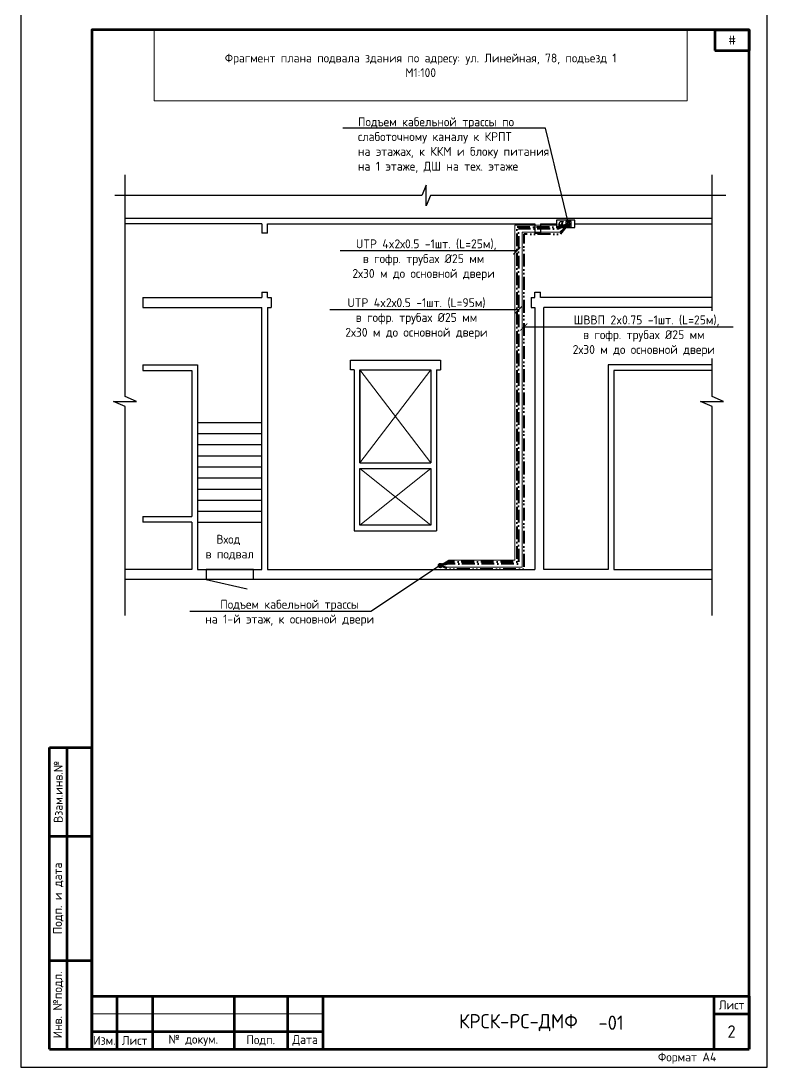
# Model space of a CAD drawing. Header units: millimetres. Extents: x -1818 to 2939, y -1518 to 186.
# Drawn here: x 629.3 to 839.3, y -813.9 to -519.4 of the extents above; entities that cross this region are included whole.
import ezdxf
from ezdxf import colors
from ezdxf.entities.mleader import LeaderData, LeaderLine
from ezdxf.math import Vec2, Vec3

# ---------------------------------------------------------------- set-up
doc = ezdxf.new("R2010")
doc.units = ezdxf.units.MM
for name, pattern in [('ACAD_ISO10W100', [18, 12, -3, 0, -3]), ('ACAD_ISO12W100', [21, 12, -3, 0, -3, 0, -3]), ('DASHED', [7, 5, -2, 0])]:
    doc.linetypes.add(name, pattern=pattern)
for name, color, linetype, lineweight in [('(034) Оформление_0', 7, 'Continuous', 9), ('ВОЛС проектир.', 5, 'DASHED', 50), ('Домофония схемы', 7, 'Continuous', 40)]:
    doc.layers.add(name, color=color, linetype=linetype, lineweight=lineweight)
for name, color, linetype in [('_', 7, 'Continuous'), ('ВДРС', 7, 'Continuous'), ('Выноски и подписи', 7, 'Continuous'), ('Планы', 7, 'Continuous')]:
    doc.layers.add(name, color=color, linetype=linetype)
doc.layers.add('ВЭ', color=7, linetype='Continuous', plot=False)
doc.styles.get("Standard").update_dxf_attribs({"font": 'GOST Common.ttf'})
doc.linetypes.add('Гофра Металлорукав ПНД-труба', pattern='A,0.25,-0.1,[133,ltypeshp.shx,S=0.1,R=0,X=-0.1,Y=0],-0.1,1', length=1.45)

# ---------------------------------------------------------------- blocks, each defined once
blk = doc.blocks.new('*T308')
at = {"layer": '(034) Оформление_0', "lineweight": 60, "transparency": 16777216}
for p, q in [((0, 0), (185, 0)), ((0, 0), (0, -15)), ((7, 0), (7, -15)), ((17, 0), (17, -15)), ((40, 0), (40, -15)), ((55, 0), (55, -15)), ((65, 0), (65, -15)), ((175, 0), (175, -15)), ((185, 0), (185, -15)), ((175, -5), (185, -5)), ((0, -10), (65, -10)), ((0, -15), (185, -15))]:
    blk.add_line(p, q, dxfattribs=at)
at = {"layer": '(034) Оформление_0', "transparency": 16777216}
blk.add_line((0, -5), (65, -5), dxfattribs=at)
at = {"layer": '(034) Оформление_0', "color": 0, "lineweight": 60, "transparency": 16777216, "attachment_point": 5}
for s, insert, char_height, width in [('Лист', (180, -2.5), 2.5, 10), ('{\\fGOST Common|b0|i0|c0;КРСК-РС-ДМФ', (120, -7.5), 4, 110), ('Изм.', (3.5, -12.5), 2.5, 7), ('Лист', (12, -12.5), 2.5, 10), ('№ докум.', (28.5, -12.5), 2.5, 21), ('Подп.', (47.5, -12.5), 2.5, 15), ('Дата', (60, -12.5), 2.5, 10)]:
    blk.add_mtext(s, dxfattribs=dict(at, insert=insert, char_height=char_height, width=width))
blk = doc.blocks.new('*U307')
blk.add_blockref('*T308', (-185, 15))
blk = doc.blocks.new('*T399')
at = {"layer": '(034) Оформление_0', "color": 0, "lineweight": 60, "transparency": 16777216}
for p, q in [((0, 0), (0, 85)), ((0, 85), (12, 85)), ((5, 0), (5, 85)), ((12, 0), (12, 85)), ((0, 60), (12, 60)), ((0, 25), (12, 25)), ((0, 0), (12, 0))]:
    blk.add_line(p, q, dxfattribs=at)
at = {"layer": '(034) Оформление_0', "color": 0, "transparency": 16777216, "char_height": 2.5, "attachment_point": 5, "rotation": 90}
for s, insert, width in [('{\\C256;Взам.инв.№\\P}', (2.5, 72.5), 25), ('{\\C256;Подп. и дата\\P}', (2.5, 42.5), 35), ('{\\C256;Инв. №подл.\\P}', (2.5, 12.5), 25)]:
    blk.add_mtext(s, dxfattribs=dict(at, insert=insert, width=width))
blk = doc.blocks.new('*T471')
at = {"lineweight": 60, "transparency": 16777216}
for p, q in [((0, 0), (9.69, 0)), ((0, 0), (0, -5.814)), ((9.69, 0), (9.69, -5.814)), ((0, -5.814), (9.69, -5.814))]:
    blk.add_line(p, q, dxfattribs=at)
at = {"color": 0, "transparency": 16777216, "insert": (4.845, -2.907), "char_height": 2.5, "width": 9.69, "attachment_point": 5}
blk.add_mtext('#', dxfattribs=at)
blk = doc.blocks.new('*U470')
blk.add_blockref('*T471', (-9.69, 0))
blk = doc.blocks.new('*U398')
at = {"layer": '(034) Оформление_0'}
blk.add_lwpolyline([(210, 297), (0, 297), (0, 0), (210, 0)], close=True, dxfattribs=at)
at = {"layer": '(034) Оформление_0', "lineweight": 60}
blk.add_lwpolyline([(205, 5), (205, 292), (20, 292), (20, 5)], close=True, dxfattribs=at)
for name, p in [('*U470', (205, 292)), ('*T399', (8, 5)), ('*U307', (205, 5))]:
    blk.add_blockref(name, p)
at = {"insert": (187.5, 2.5), "char_height": 2.5, "width": 35, "attachment_point": 5}
blk.add_mtext('Формат А4', dxfattribs=at)
blk = doc.blocks.new('*T345')
at = {"layer": 'Defpoints', "color": 8, "linetype": 'ByBlock', "lineweight": 0, "transparency": 16777216}
for p, q in [((0, 0), (150, 0)), ((0, 0), (0, -20)), ((150, 0), (150, -20)), ((0, -20), (150, -20))]:
    blk.add_line(p, q, dxfattribs=at)
at = {"color": 0, "transparency": 16777216, "insert": (75, -10), "char_height": 2.4694, "width": 150, "attachment_point": 5}
blk.add_mtext('{\\fGOST Common|b0|i0|c0;Фрагмент плана подвала здания по адресу: ул. Линейная, 78, подъезд 1^JМ1:100', dxfattribs=at)
blk = doc.blocks.new('План_силовой.канал')
blk.add_lwpolyline([(-3.92, 1.24), (-2.29, 1.24), (-3.24, 0.27), (-2.62, 0.27), (-4.73, -1.5), (-4.04, -0.08), (-4.56, -0.08), (-3.92, 1.24)])
at = {"layer": 'ВДРС'}
for points in [[(1.22, 1.22), (-1.23, 1.22), (-1.23, -1.23), (1.22, -1.23)], [(0.61, 0.61), (-0.61, 0.61), (-0.61, -0.61), (0.61, -0.61)]]:
    blk.add_lwpolyline(points, close=True, dxfattribs=at)
blk = doc.blocks.new('_ArchTick')
at = {"color": 0, "const_width": 0.15}
blk.add_lwpolyline([(-0.5, -0.5), (0.5, 0.5)], dxfattribs=at)

msp = doc.modelspace()

# ---------------------------------------------------------------- linework, layer by layer
at = {"layer": '_', "linetype": 'Continuous', "ltscale": 5}
msp.add_lwpolyline([(694.73, -676.64), (694.73, -673.88), (681.37, -673.88), (681.37, -676.64), (692.96, -679.29)], dxfattribs=at)
at = {"layer": 'ВОЛС проектир.', "color": 7, "linetype": 'Гофра Металлорукав ПНД-труба', "lineweight": 20, "ltscale": 5, "flags": 128}
for points in [[(783.41, -576.58), (780.97, -578.92), (770.33, -578.92), (770.33, -673.22), (770.33, -673.22), (749.47, -673.22), (747.28, -672.72)], [(783.41, -576.58), (780.17, -576.92), (768.33, -576.92), (768.33, -671.22), (749.7, -671.22), (747.28, -672.72)]]:
    msp.add_lwpolyline(points, dxfattribs=at)
at = {"layer": 'Домофония схемы', "color": 6, "linetype": 'ACAD_ISO12W100', "ltscale": 0.3, "flags": 128}
msp.add_lwpolyline([(783.41, -576.58), (781.17, -579.42), (770.83, -579.42), (770.83, -673.72), (749.41, -673.72), (747.28, -672.72)], dxfattribs=at)
at = {"layer": 'Домофония схемы', "color": 3, "linetype": 'ACAD_ISO10W100', "ltscale": 0.3, "flags": 128}
for points in [[(783.41, -576.58), (780.57, -577.92), (769.33, -577.92), (769.33, -672.22), (749.58, -672.22), (747.28, -672.72)], [(783.41, -576.58), (780.37, -577.42), (768.83, -577.42), (768.83, -671.72), (749.64, -671.72), (747.28, -672.72)]]:
    msp.add_lwpolyline(points, dxfattribs=at)
at = {"layer": 'Планы', "linetype": 'Continuous', "ltscale": 5}
for p, q in [((697.07, -576.53), (697.07, -577.58)), ((697.07, -577.58), (697.07, -579.14)), ((698.7, -579.14), (697.07, -579.14)), ((773.89, -579.14), (775.51, -579.14)), ((663.57, -597.3), (663.57, -600.07)), ((697.07, -595.74), (697.07, -597.3)), ((697.07, -595.74), (698.7, -595.74)), ((698.7, -597.3), (698.7, -595.74)), ((699.75, -597.3), (699.75, -600.07)), ((772.84, -597.3), (772.84, -600.07)), ((773.89, -597.3), (773.89, -595.74)), ((773.89, -595.74), (775.51, -595.74)), ((775.51, -597.3), (775.51, -595.74)), ((663.57, -600.07), (697.07, -600.07)), ((823.82, -600.07), (776.49, -600.07)), ((663.57, -616.18), (663.57, -617.8)), ((663.57, -658.88), (663.57, -660.5)), ((677.4, -660.5), (677.4, -673.88)), ((677.4, -673.88), (658.6, -673.88)), ((796.16, -673.88), (823.82, -673.88)), ((681.37, -676.64), (658.6, -676.64))]:
    msp.add_line(p, q, dxfattribs=at)
for points in [[(658.6, -686.8), (658.6, -627.91), (655.36, -626.52), (658.6, -626.52), (661.83, -626.52), (658.6, -625.13), (658.6, -562.69)], [(823.82, -686.8), (823.82, -627.91), (820.58, -626.52), (823.82, -626.52), (827.05, -626.52), (823.82, -625.13), (823.82, -562.69)], [(658.6, -574.9), (823.82, -574.9)], [(697.07, -576.53), (658.6, -576.53)], [(697.07, -576.53), (697.07, -576.53)], [(698.7, -579.14), (698.7, -576.53), (773.89, -576.53), (773.89, -579.14)], [(775.51, -576.53), (775.51, -579.14)], [(775.51, -576.53), (780.02, -576.53)], [(785.13, -576.53), (823.82, -576.53)], [(663.57, -597.3), (697.07, -597.3)], [(698.7, -597.3), (699.75, -597.3)], [(772.84, -597.3), (773.89, -597.3)], [(823.82, -597.3), (775.51, -597.3)], [(663.57, -616.18), (677.4, -616.18), (679.02, -616.18), (679.02, -673.88), (697.07, -673.88), (697.07, -600.07)], [(698.7, -600.07), (699.75, -600.07)], [(698.7, -600.07), (698.7, -673.88)], [(772.84, -600.07), (773.89, -600.07)], [(773.89, -600.07), (773.89, -673.88)], [(823.82, -616.18), (796.16, -616.18), (794.54, -616.18), (794.54, -673.88), (776.49, -673.88), (776.49, -600.07)], [(723.07, -617.65), (722.02, -617.65), (722.02, -614.88), (747.32, -614.88), (747.32, -617.65)], [(663.57, -617.8), (677.4, -617.8)], [(677.4, -617.8), (677.4, -658.88)], [(723.07, -617.65), (723.07, -662.99)], [(724.7, -617.65), (724.7, -643.78)], [(724.7, -643.78), (724.7, -617.65), (744.64, -617.65), (744.64, -643.78)], [(744.64, -617.65), (744.64, -643.78)], [(746.26, -617.65), (747.32, -617.65)], [(746.26, -617.65), (746.26, -662.99)], [(796.16, -617.8), (796.16, -673.88)], [(823.82, -617.8), (796.16, -617.8)], [(697.07, -632.54), (679.02, -632.54)], [(697.07, -635.66), (679.02, -635.66)], [(697.07, -638.78), (679.02, -638.78)], [(697.07, -641.9), (679.02, -641.9)], [(724.7, -643.78), (744.64, -643.78)], [(697.07, -645.03), (679.02, -645.03)], [(744.64, -645.41), (744.64, -661.37), (724.7, -661.37), (724.7, -645.41)], [(724.7, -645.41), (744.64, -645.41)], [(744.64, -645.41), (744.64, -661.37)], [(697.07, -648.15), (679.02, -648.15)], [(697.07, -651.27), (679.02, -651.27)], [(697.07, -654.39), (679.02, -654.39)], [(663.57, -658.88), (677.4, -658.88)], [(697.07, -657.52), (679.02, -657.52)], [(677.4, -660.5), (677.4, -660.5), (663.57, -660.5)], [(697.07, -660.64), (679.02, -660.64)], [(723.07, -662.99), (746.26, -662.99)], [(698.7, -673.88), (773.89, -673.88)], [(823.82, -676.64), (681.37, -676.64), (681.37, -676.64)]]:
    msp.add_lwpolyline(points, dxfattribs=at)
at = {"layer": 'Планы', "linetype": 'Continuous', "lineweight": 0, "ltscale": 5}
for points in [[(744.64, -617.65), (724.7, -643.78)], [(744.64, -643.78), (724.7, -617.65)], [(744.64, -645.41), (724.7, -661.37)], [(724.7, -645.41), (744.64, -661.37)]]:
    msp.add_lwpolyline(points, dxfattribs=at)

# ---------------------------------------------------------------- block references
msp.add_blockref('*T345', (666.78, -521.91))

# ---------------------------------------------------------------- texts
at = {"layer": '(034) Оформление_0'}
for s, insert, char_height, width, attachment_point in [('\\pi3.43577;Вход \\P\\pi0.38274;в подвал', (680.85, -664.07), 2.5, 13.6215, 1), ('-01', (791.81, -801.41), 4, 42.636, 4), ('2', (829.28, -803.91), 3.5, 10, 5)]:
    msp.add_mtext(s, dxfattribs=dict(at, insert=insert, char_height=char_height, width=width, attachment_point=attachment_point))

# ---------------------------------------------------------------- next in the draw order: leaders
at = {"layer": '(034) Оформление_0', "linetype": 'Continuous', "ltscale": 5}
ml = msp.add_multileader_mtext('Standard', dxfattribs=at)
ml.set_content('Подъем кабельной трассы по \\Pслаботочному каналу к КРПТ\\Pна этажах, к ККМ и блоку питания\\Pна 1 этаже, ДШ на тех. этаже', color=256)
ml.set_leader_properties()
ml.build(insert=Vec2(0, 0))
ml.multileader.update_dxf_attribs({"text_left_attachment_type": 6, "text_right_attachment_type": 6, "dogleg_length": 0, "arrow_head_size": 0.18})
ctx = ml.context
ctx.base_point, ctx.char_height, ctx.arrow_head_size, ctx.landing_gap_size, ctx.plane_origin = Vec3(724.13, -549.56), 2.5, 0.18, 0, Vec3(796.03, -537.49)
ctx.left_attachment, ctx.right_attachment = 6, 6
notes = []
notes.append((ctx, [(1, (1, 1, 0), (776.89, -549.56), (-1, 0), 0, [(0, [(783.41, -576.58)], 0, [])])]))
ctx.mtext.insert, ctx.mtext.flow_direction = Vec3(724.13, -546.56), 5
ctx.mtext.has_bg_fill, ctx.mtext.bg_color, ctx.mtext.bg_scale_factor, ctx.mtext.bg_transparency, ctx.mtext.use_window_bg_color = 1, -1027028792, 1.5, 0, 1
ml = msp.add_multileader_mtext('Standard', dxfattribs=at)
ml.set_content('Подъем кабельной трассы\\Pна 1-й этаж, к основной двери', color=256)
ml.set_leader_properties()
ml.build(insert=Vec2(0, 0))
ml.multileader.update_dxf_attribs({"text_left_attachment_type": 6, "text_right_attachment_type": 6, "dogleg_length": 0, "arrow_head_size": 0.18})
ctx = ml.context
ctx.base_point, ctx.char_height, ctx.arrow_head_size, ctx.landing_gap_size, ctx.plane_origin = Vec3(682.07, -685.63), 2.5, 0.18, 0, Vec3(751.18, -667.65)
ctx.left_attachment, ctx.right_attachment, ctx.text_align_type = 6, 6, 1
notes.append((ctx, [(1, (1, 1, 0), (727.73, -685.63), (-1, 0), 0, [(0, [(747.28, -672.72)], 0, [])])]))
ctx.mtext.insert, ctx.mtext.alignment, ctx.mtext.flow_direction = Vec3(704.9, -682.38), 2, 5
ctx.mtext.has_bg_fill, ctx.mtext.bg_color, ctx.mtext.bg_scale_factor, ctx.mtext.bg_transparency, ctx.mtext.use_window_bg_color = 1, -1027028792, 1.5, 0, 1
for ctx, leaders in notes:
    for number, flags, end, landing, length, lines in leaders:
        leader = LeaderData()
        leader.index, (leader.has_last_leader_line, leader.has_dogleg_vector, leader.attachment_direction) = number, flags
        leader.last_leader_point, leader.dogleg_vector, leader.dogleg_length = Vec3(end), Vec3(landing), length
        for number, points, colour, breaks in lines:
            line = LeaderLine()
            line.index, line.vertices, line.color, line.breaks = number, Vec3.list(points), colors.encode_raw_color(colour), breaks
            leader.lines.append(line)
        ctx.leaders.append(leader)

# ---------------------------------------------------------------- next in the draw order: hatches: boundary and pattern name
at = {"layer": 'Планы'}
h = msp.add_hatch(color=256, dxfattribs=at)
h.dxf.hatch_style = 1
edge = h.paths.add_edge_path()
edge.add_arc((747.31, -672.72), 0.762, -19.2004, 340.7996)

# ---------------------------------------------------------------- next in the draw order: linework, layer by layer
at = {"layer": 'ВЭ'}
msp.add_lwpolyline([(629.28, -813.91), (839.28, -813.91), (839.28, -516.91), (629.28, -516.91)], close=True, dxfattribs=at)
at = {"layer": 'Планы'}
msp.add_lwpolyline([(827.67, -568.57), (744.59, -568.57), (743.33, -571.5), (743.33, -568.57), (743.33, -565.64), (742.08, -568.57), (655.72, -568.57)], dxfattribs=at)
at = {"layer": 'Планы', "ltscale": 0.3}
msp.add_lwpolyline([(780.02, -577.57), (785.13, -577.57), (785.13, -575.48), (780.02, -575.48)], close=True, dxfattribs=at)

# ---------------------------------------------------------------- next in the draw order: block references
msp.add_blockref('*U398', (629.28, -813.91))
at = {"layer": 'Планы', "xscale": 0.6083677860268419, "yscale": 0.6083677860268419, "zscale": 0.6083677860268419}
msp.add_blockref('План_силовой.канал', (783.41, -576.58), dxfattribs=at)

# ---------------------------------------------------------------- next in the draw order: leaders
at = {"layer": 'Выноски и подписи', "linetype": 'Continuous', "ltscale": 5}
ml = msp.add_multileader_mtext('Standard', dxfattribs=at)
ml.set_content(' ШВВП 2x0.75 -1шт. (L=25м),\\Pв гофр. трубах {\\fGOST Common|b0|i0|c0|p34;%%C}25 мм \\P2х30 м до основной двери', color=256)
ml.set_leader_properties()
ml.set_arrow_properties(name='ARCHTICK')
ml.build(insert=Vec2(0, 0))
ml.multileader.update_dxf_attribs({"text_left_attachment_type": 6, "text_right_attachment_type": 6, "dogleg_length": 0, "arrow_head_size": 2})
ctx = ml.context
ctx.base_point, ctx.char_height, ctx.arrow_head_size, ctx.landing_gap_size, ctx.plane_origin = Vec3(783.94, -605.57), 2.5, 2, 0, Vec3(829.09, -606.42)
ctx.left_attachment, ctx.right_attachment, ctx.text_align_type = 6, 6, 1
notes = []
notes.append((ctx, [(1, (1, 1, 0), (783.94, -605.57), (1, 0), 0, [(0, [(770.83, -605.57)], 0, [])])]))
ctx.mtext.insert, ctx.mtext.alignment, ctx.mtext.flow_direction = Vec3(804.59, -602.32), 2, 5
ctx.mtext.has_bg_fill, ctx.mtext.bg_color, ctx.mtext.bg_scale_factor, ctx.mtext.bg_transparency, ctx.mtext.use_window_bg_color = 1, -1027028792, 1.5, 0, 1
for ctx, leaders in notes:
    for number, flags, end, landing, length, lines in leaders:
        leader = LeaderData()
        leader.index, (leader.has_last_leader_line, leader.has_dogleg_vector, leader.attachment_direction) = number, flags
        leader.last_leader_point, leader.dogleg_vector, leader.dogleg_length = Vec3(end), Vec3(landing), length
        for number, points, colour, breaks in lines:
            line = LeaderLine()
            line.index, line.vertices, line.color, line.breaks = number, Vec3.list(points), colors.encode_raw_color(colour), breaks
            leader.lines.append(line)
        ctx.leaders.append(leader)

# ---------------------------------------------------------------- next in the draw order: leaders
ml = msp.add_multileader_mtext('Standard', dxfattribs=at)
ml.set_content(' UTP 4x2х0.5 -1шт. (L=25м),\\Pв гофр. трубах {\\fGOST Common|b0|i0|c0|p34;%%C}25 мм \\P2х30 м до основной двери', color=256)
ml.set_leader_properties()
ml.set_arrow_properties(name='ARCHTICK')
ml.build(insert=Vec2(0, 0))
ml.multileader.update_dxf_attribs({"text_left_attachment_type": 6, "text_right_attachment_type": 6, "dogleg_length": 0, "arrow_head_size": 2})
ctx = ml.context
ctx.base_point, ctx.char_height, ctx.arrow_head_size, ctx.landing_gap_size, ctx.plane_origin = Vec3(722.19, -584.16), 2.5, 2, 0, Vec3(780.17, -583.62)
ctx.left_attachment, ctx.right_attachment, ctx.text_align_type = 6, 6, 1
notes = []
notes.append((ctx, [(0, (1, 1, 0), (762.99, -584.16), (-1, 0), 0, [(0, [(768.83, -584.16)], 0, [])])]))
ctx.mtext.insert, ctx.mtext.alignment, ctx.mtext.flow_direction = Vec3(742.59, -580.91), 2, 5
ctx.mtext.has_bg_fill, ctx.mtext.bg_color, ctx.mtext.bg_scale_factor, ctx.mtext.bg_transparency, ctx.mtext.use_window_bg_color = 1, -1027028792, 1.5, 0, 1
for ctx, leaders in notes:
    for number, flags, end, landing, length, lines in leaders:
        leader = LeaderData()
        leader.index, (leader.has_last_leader_line, leader.has_dogleg_vector, leader.attachment_direction) = number, flags
        leader.last_leader_point, leader.dogleg_vector, leader.dogleg_length = Vec3(end), Vec3(landing), length
        for number, points, colour, breaks in lines:
            line = LeaderLine()
            line.index, line.vertices, line.color, line.breaks = number, Vec3.list(points), colors.encode_raw_color(colour), breaks
            leader.lines.append(line)
        ctx.leaders.append(leader)

# ---------------------------------------------------------------- next in the draw order: leaders
ml = msp.add_multileader_mtext('Standard', dxfattribs=at)
ml.set_content('UTP 4x2х0.5 -1шт. (L=95м)\\Pв гофр. трубах {\\fGOST Common|b0|i0|c0|p34;%%C}25 мм \\P2х30 м до основной двери', color=256)
ml.set_leader_properties()
ml.set_arrow_properties(name='ARCHTICK')
ml.build(insert=Vec2(0, 0))
ml.multileader.update_dxf_attribs({"text_left_attachment_type": 6, "text_right_attachment_type": 6, "dogleg_length": 0, "arrow_head_size": 2})
ctx = ml.context
ctx.base_point, ctx.char_height, ctx.arrow_head_size, ctx.landing_gap_size, ctx.plane_origin = Vec3(721.19, -600.72), 2.5, 2, 0, Vec3(779.17, -600.19)
ctx.left_attachment, ctx.right_attachment, ctx.text_align_type = 6, 6, 1
notes = []
notes.append((ctx, [(0, (1, 1, 0), (760.01, -600.72), (-1, 0), 0, [(0, [(769.33, -600.72)], 0, [])])]))
ctx.mtext.insert, ctx.mtext.alignment, ctx.mtext.flow_direction = Vec3(740.6, -597.47), 2, 5
ctx.mtext.has_bg_fill, ctx.mtext.bg_color, ctx.mtext.bg_scale_factor, ctx.mtext.bg_transparency, ctx.mtext.use_window_bg_color = 1, -1027028792, 1.5, 0, 1
for ctx, leaders in notes:
    for number, flags, end, landing, length, lines in leaders:
        leader = LeaderData()
        leader.index, (leader.has_last_leader_line, leader.has_dogleg_vector, leader.attachment_direction) = number, flags
        leader.last_leader_point, leader.dogleg_vector, leader.dogleg_length = Vec3(end), Vec3(landing), length
        for number, points, colour, breaks in lines:
            line = LeaderLine()
            line.index, line.vertices, line.color, line.breaks = number, Vec3.list(points), colors.encode_raw_color(colour), breaks
            leader.lines.append(line)
        ctx.leaders.append(leader)

doc.saveas('drawing.dxf')
